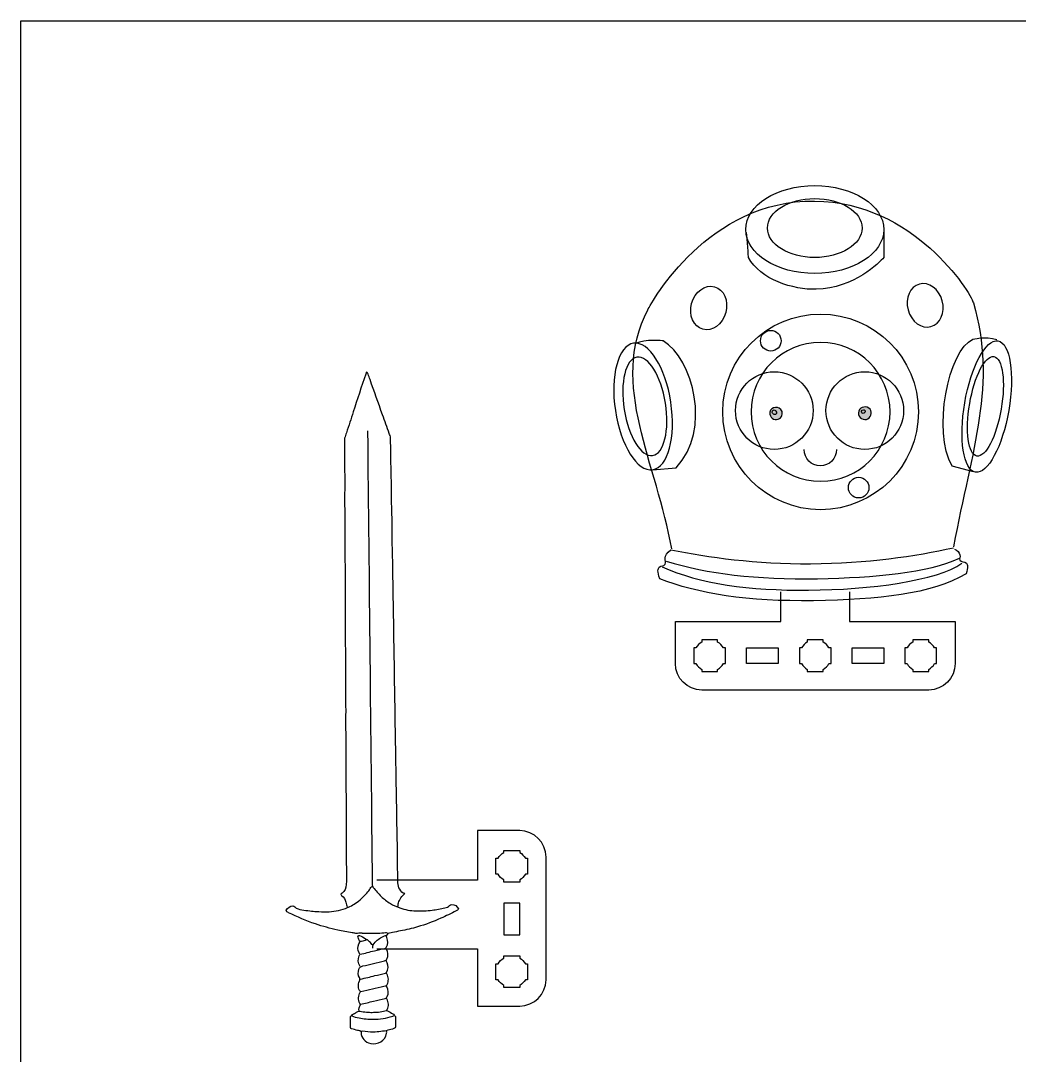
# Model space of a CAD drawing. Extents: x 0 to 879, y 0 to 842.
# Drawn here: x 0 to 536, y 286 to 842 of the extents above; entities that cross this region are included whole.
import ezdxf

# ---------------------------------------------------------------- set-up
doc = ezdxf.new("R2010")
doc.units = 0
doc.header["$MEASUREMENT"] = 0
doc.layers.add('LAYER_1', color=7, linetype='CONTINUOUS')

msp = doc.modelspace()

# ---------------------------------------------------------------- hatches: boundary and pattern name
at = {"layer": 'LAYER_1'}
h = msp.add_hatch(color=250, dxfattribs=at)
h.dxf.hatch_style = 2
edge = h.paths.add_edge_path()
edge.add_spline(control_points=[(407.66, 628.2), (405.59, 626.72), (402.82, 628.18), (402.41, 630.6), (401.88, 633.73), (406.27, 635.47), (408.29, 633.13), (409.5, 631.72), (409.19, 629.29), (407.66, 628.2)], knot_values=[0, 0, 0, 0, 1, 1, 1, 2, 2, 2, 3, 3, 3, 3], degree=3, periodic=0)
edge.add_line((407.66, 628.2), (407.66, 628.2))
h = msp.add_hatch(color=250, dxfattribs=at)
h.dxf.hatch_style = 2
edge = h.paths.add_edge_path()
edge.add_spline(control_points=[(456.61, 630), (456.25, 628.92), (455.43, 628), (454.32, 627.7), (451.9, 627.06), (449.2, 629.71), (450.13, 632.19), (450.89, 634.72), (454.65, 635.19), (456.19, 633.22), (456.89, 632.31), (456.98, 631.08), (456.61, 630)], knot_values=[0, 0, 0, 0, 1, 1, 1, 2, 2, 2, 3, 3, 3, 4, 4, 4, 4], degree=3, periodic=0)
edge.add_line((456.61, 630), (456.61, 630))

# ---------------------------------------------------------------- linework, layer by layer
msp.add_lwpolyline([(0, 841.89), (878.58, 841.89), (878.58, 0), (0, 0), (0, 841.89)], dxfattribs=at)
at = {"layer": 'LAYER_1', "color": 7}
for points in [[(389.92, 505.05), (406.92, 505.05), (406.92, 496.54), (389.92, 496.54), (389.92, 505.05)], [(446.61, 505.05), (463.62, 505.05), (463.62, 496.54), (446.61, 496.54), (446.61, 505.05)], [(259.51, 350.89), (268.01, 350.89), (268.01, 367.9), (259.51, 367.9), (259.51, 350.89)]]:
    msp.add_lwpolyline(points, dxfattribs=at)
at = {"layer": 'LAYER_1'}
for points, knots in [([(463.57, 729.73), (463.57, 742.77), (446.98, 753.34), (426.52, 753.34), (406.05, 753.34), (389.47, 742.77), (389.47, 729.73), (389.47, 716.69), (406.05, 706.12), (426.52, 706.12), (446.98, 706.12), (463.57, 716.69), (463.57, 729.73)], [0, 0, 0, 0, 1, 1, 1, 2, 2, 2, 3, 3, 3, 4, 4, 4, 4]), ([(451.91, 730.54), (451.91, 739.28), (440.54, 746.37), (426.52, 746.37), (412.5, 746.37), (401.13, 739.28), (401.13, 730.54), (401.13, 721.79), (412.5, 714.7), (426.52, 714.7), (440.54, 714.7), (451.91, 721.79), (451.91, 730.54)], [0, 0, 0, 0, 1, 1, 1, 2, 2, 2, 3, 3, 3, 4, 4, 4, 4]), ([(463.57, 729.73), (463.57, 729.73), (463.57, 714.7), (463.57, 714.7), (461.35, 711.96), (447.77, 698.22), (427.31, 697.62), (415.15, 697.27), (397.08, 702.81), (390.87, 714.75), (390.87, 714.75), (390.3, 724.75), (389.92, 728.21)], [0, 0, 0, 0, 1, 1, 1, 2, 2, 2, 3, 3, 3, 4, 4, 4, 4]), ([(378.68, 685.08), (380.4, 691.39), (377.69, 697.62), (372.64, 699), (367.59, 700.37), (362.1, 696.36), (360.38, 690.05), (358.67, 683.73), (361.37, 677.5), (366.43, 676.13), (371.48, 674.75), (376.97, 678.76), (378.68, 685.08)], [0, 0, 0, 0, 1, 1, 1, 2, 2, 2, 3, 3, 3, 4, 4, 4, 4]), ([(476.65, 686.51), (474.94, 692.82), (477.64, 699.05), (482.7, 700.43), (487.75, 701.8), (493.24, 697.79), (494.95, 691.48), (496.67, 685.16), (493.96, 678.93), (488.91, 677.56), (483.86, 676.18), (478.37, 680.19), (476.65, 686.51)], [0, 0, 0, 0, 1, 1, 1, 2, 2, 2, 3, 3, 3, 4, 4, 4, 4]), ([(429.63, 684.34), (400.61, 684.34), (377.09, 660.81), (377.09, 631.79), (377.09, 602.77), (400.61, 579.25), (429.63, 579.25), (458.66, 579.25), (482.18, 602.77), (482.18, 631.79), (482.18, 660.81), (458.66, 684.34), (429.63, 684.34)], [0, 0, 0, 0, 1, 1, 1, 2, 2, 2, 3, 3, 3, 4, 4, 4, 4]), ([(511.74, 599.57), (511.74, 599.57), (500.29, 602.64), (500.29, 602.64), (489.38, 621.06), (498.43, 665.15), (511.38, 670.79), (511.38, 670.79), (518.08, 672.65), (524.26, 670.61)], [0, 0, 0, 0, 1, 1, 1, 2, 2, 2, 3, 3, 3, 3]), ([(349.2, 636.93), (352.04, 618.17), (347.66, 601.96), (339.43, 600.72), (331.2, 599.47), (322.23, 613.67), (319.4, 632.43), (316.56, 651.19), (320.94, 667.41), (329.17, 668.65), (337.4, 669.89), (346.37, 655.69), (349.2, 636.93)], [0, 0, 0, 0, 1, 1, 1, 2, 2, 2, 3, 3, 3, 4, 4, 4, 4]), ([(339.43, 600.72), (339.43, 600.72), (352.09, 601.74), (352.09, 601.74), (371.32, 622.14), (361.04, 660.24), (345.05, 669.95), (345.05, 669.95), (335.67, 670.95), (330.09, 668.55)], [0, 0, 0, 0, 1, 1, 1, 2, 2, 2, 3, 3, 3, 3]), ([(429.63, 594.48), (409.03, 594.48), (392.32, 611.19), (392.32, 631.79), (392.32, 652.4), (409.03, 669.11), (429.63, 669.11), (450.24, 669.11), (466.95, 652.4), (466.95, 631.79), (466.95, 611.19), (450.24, 594.48), (429.63, 594.48)], [0, 0, 0, 0, 1, 1, 1, 2, 2, 2, 3, 3, 3, 4, 4, 4, 4]), ([(507.05, 636.65), (503.71, 617.18), (506.3, 600.48), (512.83, 599.37), (519.36, 598.25), (527.36, 613.12), (530.7, 632.6), (534.04, 652.07), (531.45, 668.77), (524.92, 669.89), (518.39, 671.01), (510.39, 656.13), (507.05, 636.65)], [0, 0, 0, 0, 1, 1, 1, 2, 2, 2, 3, 3, 3, 4, 4, 4, 4]), ([(324.15, 632.99), (321.83, 647.58), (324.91, 660.2), (331.03, 661.17), (337.14, 662.14), (343.98, 651.1), (346.3, 636.51), (348.62, 621.92), (345.55, 609.31), (339.43, 608.33), (333.31, 607.36), (326.47, 618.4), (324.15, 632.99)], [0, 0, 0, 0, 1, 1, 1, 2, 2, 2, 3, 3, 3, 4, 4, 4, 4]), ([(509.72, 636.2), (507.19, 621.45), (508.93, 608.84), (513.6, 608.04), (518.27, 607.23), (524.11, 618.54), (526.64, 633.3), (529.17, 648.05), (527.43, 660.65), (522.76, 661.46), (518.08, 662.26), (512.25, 650.95), (509.72, 636.2)], [0, 0, 0, 0, 1, 1, 1, 2, 2, 2, 3, 3, 3, 4, 4, 4, 4]), ([(202.62, 366.09), (202.9, 366.72), (202.71, 367.41), (202.87, 368.06), (203.3, 369.8), (204.85, 371.93), (206.36, 373.04), (205, 373.12), (204.27, 374.27), (203.56, 375.35), (202.89, 376.38), (202.65, 377.59), (202.64, 378.82), (202.62, 381.29), (202.57, 383.76), (202.48, 386.23), (202.24, 393.33), (202.4, 400.43), (202.16, 407.52), (201.89, 415.64), (202.02, 423.76), (201.76, 431.87), (201.53, 439.21), (201.61, 446.56), (201.4, 453.9), (201.15, 462.74), (201.21, 471.58), (200.96, 480.42), (200.75, 487.76), (200.81, 495.11), (200.6, 502.45), (200.35, 511.29), (200.41, 520.14), (200.16, 528.97), (199.95, 536.39), (200.02, 543.8), (199.8, 551.22), (199.54, 559.98), (199.62, 568.76), (199.37, 577.53), (199.15, 584.94), (199.21, 592.35), (199.01, 599.77), (198.84, 605.75), (198.75, 611.73), (198.68, 617.72), (198.67, 618.62), (198.21, 619.42), (197.92, 620.25), (196.76, 623.59), (195.53, 626.91), (194.34, 630.25), (192.11, 636.52), (189.9, 642.8), (187.67, 649.08), (187.33, 650.05), (186.96, 651.01), (186.63, 651.98), (186.46, 652.49), (186.27, 652.96), (185.64, 653.16), (185.55, 652.79), (185.43, 652.4), (185.3, 652.02), (182.98, 645.3), (180.83, 638.52), (178.63, 631.76), (177.41, 628.03), (176.24, 624.3), (174.97, 620.59), (174.63, 619.6), (174.24, 618.61), (174.01, 617.6), (173.72, 616.35), (173.88, 615.03), (173.89, 613.75), (173.92, 604.96), (174.09, 596.16), (174.01, 587.37), (173.95, 580.02), (174.17, 572.68), (174.11, 565.34), (174.05, 556.55), (174.3, 547.75), (174.23, 538.95), (174.17, 531.61), (174.38, 524.27), (174.33, 516.93), (174.26, 508.13), (174.51, 499.34), (174.44, 490.54), (174.38, 483.2), (174.6, 475.86), (174.54, 468.52), (174.47, 459.82), (174.73, 451.12), (174.65, 442.42), (174.59, 434.98), (174.8, 427.55), (174.76, 420.11), (174.71, 410.97), (174.96, 401.84), (174.87, 392.7), (174.81, 387.76), (175.15, 382.82), (174.87, 377.87), (174.76, 376), (174.11, 374.39), (172.6, 373.2), (171.87, 372.63), (171.82, 372.46), (172.4, 372.04), (173.64, 371.13), (174.26, 369.86), (174.7, 368.43), (174.98, 367.54), (174.95, 366.6), (175.29, 365.74)], [0, 0, 0, 0, 1, 1, 1, 2, 2, 2, 3, 3, 3, 4, 4, 4, 5, 5, 5, 6, 6, 6, 7, 7, 7, 8, 8, 8, 9, 9, 9, 10, 10, 10, 11, 11, 11, 12, 12, 12, 13, 13, 13, 14, 14, 14, 15, 15, 15, 16, 16, 16, 17, 17, 17, 18, 18, 18, 19, 19, 19, 20, 20, 20, 21, 21, 21, 22, 22, 22, 23, 23, 23, 24, 24, 24, 25, 25, 25, 26, 26, 26, 27, 27, 27, 28, 28, 28, 29, 29, 29, 30, 30, 30, 31, 31, 31, 32, 32, 32, 33, 33, 33, 34, 34, 34, 35, 35, 35, 36, 36, 36, 37, 37, 37, 38, 38, 38, 39, 39, 39, 39]), ([(407.66, 628.2), (405.59, 626.72), (402.82, 628.18), (402.41, 630.6), (401.88, 633.73), (406.27, 635.47), (408.29, 633.13), (409.5, 631.72), (409.19, 629.29), (407.66, 628.2)], [0, 0, 0, 0, 1, 1, 1, 2, 2, 2, 3, 3, 3, 3]), ([(456.61, 630), (456.25, 628.92), (455.43, 628), (454.32, 627.7), (451.9, 627.06), (449.2, 629.71), (450.13, 632.19), (450.89, 634.72), (454.65, 635.19), (456.19, 633.22), (456.89, 632.31), (456.98, 631.08), (456.61, 630)], [0, 0, 0, 0, 1, 1, 1, 2, 2, 2, 3, 3, 3, 4, 4, 4, 4]), ([(405.68, 632.09), (405.67, 632.14), (405.67, 632.18), (405.65, 632.23), (405.46, 632.68), (404.9, 632.89), (404.43, 632.76), (403.85, 632.61), (403.54, 631.98), (403.68, 631.42), (403.81, 630.86), (404.27, 630.57), (404.77, 630.39), (405.24, 630.22), (405.78, 630.53), (405.95, 630.96), (406.11, 631.36), (406, 631.81), (405.68, 632.09)], [0, 0, 0, 0, 1, 1, 1, 2, 2, 2, 3, 3, 3, 4, 4, 4, 5, 5, 5, 6, 6, 6, 6]), ([(452.68, 632.96), (452.13, 632.99), (451.75, 632.64), (451.57, 632.15), (451.47, 631.89), (451.57, 631.57), (451.76, 631.35), (451.91, 631.13), (452.17, 630.96), (452.42, 630.96), (452.77, 630.97), (453.02, 631.13), (453.21, 631.35), (453.21, 631.36), (453.22, 631.36), (453.22, 631.37), (453.34, 631.51), (453.44, 631.67), (453.52, 631.86), (453.74, 632.41), (453.18, 632.93), (452.68, 632.96)], [0, 0, 0, 0, 1, 1, 1, 2, 2, 2, 3, 3, 3, 4, 4, 4, 5, 5, 5, 6, 6, 6, 7, 7, 7, 7]), ([(501.54, 558.01), (503.04, 557.29), (504.21, 556.34), (504.49, 555.06), (504.77, 553.78), (503.98, 553), (504.49, 552.11), (505.17, 550.93), (506.97, 551.54), (507.98, 550.5), (508.62, 549.84), (509.09, 548.38), (507.75, 544.72), (489.23, 533.84), (460.75, 530.95), (425.88, 530.37), (390.81, 529.79), (363.17, 534.13), (343.24, 542.18), (341.85, 545.96), (342.21, 547.6), (342.97, 548.35), (343.93, 549.3), (345.48, 548.8), (346.19, 549.96), (346.8, 550.95), (345.98, 551.85), (346.19, 553.45), (346.33, 554.56), (346.98, 556.07), (349.27, 557.71), (369.34, 553.57), (394.79, 550.09), (424.27, 550.23), (454.58, 550.37), (480.62, 554.3), (501.01, 558.81)], [0, 0, 0, 0, 1, 1, 1, 2, 2, 2, 3, 3, 3, 4, 4, 4, 5, 5, 5, 6, 6, 6, 7, 7, 7, 8, 8, 8, 9, 9, 9, 10, 10, 10, 11, 11, 11, 12, 12, 12, 12])]:
    msp.add_open_spline(points, degree=3, knots=knots, dxfattribs=at)
at = {"layer": 'LAYER_1', "color": 250}
for points, knots in [([(463.57, 729.73), (463.57, 742.77), (446.98, 753.34), (426.52, 753.34), (406.05, 753.34), (389.47, 742.77), (389.47, 729.73), (389.47, 716.69), (406.05, 706.12), (426.52, 706.12), (446.98, 706.12), (463.57, 716.69), (463.57, 729.73)], [0, 0, 0, 0, 1, 1, 1, 2, 2, 2, 3, 3, 3, 4, 4, 4, 4]), ([(349.68, 558.28), (341.87, 603.35), (315.92, 647.15), (336.8, 686.53), (339.09, 690.86), (369.34, 745.69), (426.42, 745.02), (479.86, 744.4), (510, 696.24), (511.74, 690.29), (524.42, 646.82), (511.06, 612.48), (501.01, 559.35)], [0, 0, 0, 0, 1, 1, 1, 2, 2, 2, 3, 3, 3, 4, 4, 4, 4]), ([(451.91, 730.54), (451.91, 739.28), (440.54, 746.37), (426.52, 746.37), (412.5, 746.37), (401.13, 739.28), (401.13, 730.54), (401.13, 721.79), (412.5, 714.7), (426.52, 714.7), (440.54, 714.7), (451.91, 721.79), (451.91, 730.54)], [0, 0, 0, 0, 1, 1, 1, 2, 2, 2, 3, 3, 3, 4, 4, 4, 4]), ([(463.57, 729.73), (463.57, 729.73), (463.57, 714.7), (463.57, 714.7), (461.35, 711.96), (447.77, 698.22), (427.31, 697.62), (415.15, 697.27), (397.08, 702.81), (390.87, 714.75), (390.87, 714.75), (390.3, 724.75), (389.92, 728.21)], [0, 0, 0, 0, 1, 1, 1, 2, 2, 2, 3, 3, 3, 4, 4, 4, 4]), ([(378.68, 685.08), (380.4, 691.39), (377.69, 697.62), (372.64, 699), (367.59, 700.37), (362.1, 696.36), (360.38, 690.05), (358.67, 683.73), (361.37, 677.5), (366.43, 676.13), (371.48, 674.75), (376.97, 678.76), (378.68, 685.08)], [0, 0, 0, 0, 1, 1, 1, 2, 2, 2, 3, 3, 3, 4, 4, 4, 4]), ([(476.65, 686.51), (474.94, 692.82), (477.64, 699.05), (482.7, 700.43), (487.75, 701.8), (493.24, 697.79), (494.95, 691.48), (496.67, 685.16), (493.96, 678.93), (488.91, 677.56), (483.86, 676.18), (478.37, 680.19), (476.65, 686.51)], [0, 0, 0, 0, 1, 1, 1, 2, 2, 2, 3, 3, 3, 4, 4, 4, 4]), ([(429.63, 684.34), (400.61, 684.34), (377.09, 660.81), (377.09, 631.79), (377.09, 602.77), (400.61, 579.25), (429.63, 579.25), (458.66, 579.25), (482.18, 602.77), (482.18, 631.79), (482.18, 660.81), (458.66, 684.34), (429.63, 684.34)], [0, 0, 0, 0, 1, 1, 1, 2, 2, 2, 3, 3, 3, 4, 4, 4, 4]), ([(408.44, 669.97), (408.44, 673.03), (405.96, 675.52), (402.9, 675.52), (399.84, 675.52), (397.35, 673.03), (397.35, 669.97), (397.35, 666.91), (399.84, 664.43), (402.9, 664.43), (405.96, 664.43), (408.44, 666.91), (408.44, 669.97)], [0, 0, 0, 0, 1, 1, 1, 2, 2, 2, 3, 3, 3, 4, 4, 4, 4]), ([(511.74, 599.57), (511.74, 599.57), (500.29, 602.64), (500.29, 602.64), (489.38, 621.06), (498.43, 665.15), (511.38, 670.79), (511.38, 670.79), (518.08, 672.65), (524.26, 670.61)], [0, 0, 0, 0, 1, 1, 1, 2, 2, 2, 3, 3, 3, 3]), ([(349.2, 636.93), (352.04, 618.17), (347.66, 601.96), (339.43, 600.72), (331.2, 599.47), (322.23, 613.67), (319.4, 632.43), (316.56, 651.19), (320.94, 667.41), (329.17, 668.65), (337.4, 669.89), (346.37, 655.69), (349.2, 636.93)], [0, 0, 0, 0, 1, 1, 1, 2, 2, 2, 3, 3, 3, 4, 4, 4, 4]), ([(339.43, 600.72), (339.43, 600.72), (352.09, 601.74), (352.09, 601.74), (371.32, 622.14), (361.04, 660.24), (345.05, 669.95), (345.05, 669.95), (335.67, 670.95), (330.09, 668.55)], [0, 0, 0, 0, 1, 1, 1, 2, 2, 2, 3, 3, 3, 3]), ([(466.95, 631.79), (466.95, 611.19), (450.24, 594.48), (429.63, 594.48), (409.03, 594.48), (392.32, 611.19), (392.32, 631.79), (392.32, 652.4), (409.03, 669.11), (429.63, 669.11), (450.24, 669.11), (466.95, 652.4), (466.95, 631.79)], [0, 0, 0, 0, 1, 1, 1, 2, 2, 2, 3, 3, 3, 4, 4, 4, 4]), ([(466.95, 631.79), (466.95, 611.19), (450.24, 594.48), (429.63, 594.48), (409.03, 594.48), (392.32, 611.19), (392.32, 631.79), (392.32, 652.4), (409.03, 669.11), (429.63, 669.11), (450.24, 669.11), (466.95, 652.4), (466.95, 631.79)], [0, 0, 0, 0, 1, 1, 1, 2, 2, 2, 3, 3, 3, 4, 4, 4, 4]), ([(429.63, 594.48), (409.03, 594.48), (392.32, 611.19), (392.32, 631.79), (392.32, 652.4), (409.03, 669.11), (429.63, 669.11), (450.24, 669.11), (466.95, 652.4), (466.95, 631.79), (466.95, 611.19), (450.24, 594.48), (429.63, 594.48)], [0, 0, 0, 0, 1, 1, 1, 2, 2, 2, 3, 3, 3, 4, 4, 4, 4]), ([(507.05, 636.65), (503.71, 617.18), (506.3, 600.48), (512.83, 599.37), (519.36, 598.25), (527.36, 613.12), (530.7, 632.6), (534.04, 652.07), (531.45, 668.77), (524.92, 669.89), (518.39, 671.01), (510.39, 656.13), (507.05, 636.65)], [0, 0, 0, 0, 1, 1, 1, 2, 2, 2, 3, 3, 3, 4, 4, 4, 4]), ([(324.15, 632.99), (321.83, 647.58), (324.91, 660.2), (331.03, 661.17), (337.14, 662.14), (343.98, 651.1), (346.3, 636.51), (348.62, 621.92), (345.55, 609.31), (339.43, 608.33), (333.31, 607.36), (326.47, 618.4), (324.15, 632.99)], [0, 0, 0, 0, 1, 1, 1, 2, 2, 2, 3, 3, 3, 4, 4, 4, 4]), ([(509.72, 636.2), (507.19, 621.45), (508.93, 608.84), (513.6, 608.04), (518.27, 607.23), (524.11, 618.54), (526.64, 633.3), (529.17, 648.05), (527.43, 660.65), (522.76, 661.46), (518.08, 662.26), (512.25, 650.95), (509.72, 636.2)], [0, 0, 0, 0, 1, 1, 1, 2, 2, 2, 3, 3, 3, 4, 4, 4, 4]), ([(202.62, 366.09), (202.9, 366.72), (202.71, 367.41), (202.87, 368.06), (203.3, 369.8), (204.85, 371.93), (206.36, 373.04), (205, 373.12), (204.27, 374.27), (203.56, 375.35), (202.89, 376.38), (202.65, 377.59), (202.64, 378.82), (202.62, 381.29), (202.57, 383.76), (202.48, 386.23), (202.24, 393.33), (202.4, 400.43), (202.16, 407.52), (201.89, 415.64), (202.02, 423.76), (201.76, 431.87), (201.53, 439.21), (201.61, 446.56), (201.4, 453.9), (201.15, 462.74), (201.21, 471.58), (200.96, 480.42), (200.75, 487.76), (200.81, 495.11), (200.6, 502.45), (200.35, 511.29), (200.41, 520.14), (200.16, 528.97), (199.95, 536.39), (200.02, 543.8), (199.8, 551.22), (199.54, 559.98), (199.62, 568.76), (199.37, 577.53), (199.15, 584.94), (199.21, 592.35), (199.01, 599.77), (198.84, 605.75), (198.75, 611.73), (198.68, 617.72), (198.67, 618.62), (198.21, 619.42), (197.92, 620.25), (196.76, 623.59), (195.53, 626.91), (194.34, 630.25), (192.11, 636.52), (189.9, 642.8), (187.67, 649.08), (187.33, 650.05), (186.96, 651.01), (186.63, 651.98), (186.46, 652.49), (186.27, 652.96), (185.64, 653.16), (185.55, 652.79), (185.43, 652.4), (185.3, 652.02), (182.98, 645.3), (180.83, 638.52), (178.63, 631.76), (177.41, 628.03), (176.24, 624.3), (174.97, 620.59), (174.63, 619.6), (174.24, 618.61), (174.01, 617.6), (173.72, 616.35), (173.88, 615.03), (173.89, 613.75), (173.92, 604.96), (174.09, 596.16), (174.01, 587.37), (173.95, 580.02), (174.17, 572.68), (174.11, 565.34), (174.05, 556.55), (174.3, 547.75), (174.23, 538.95), (174.17, 531.61), (174.38, 524.27), (174.33, 516.93), (174.26, 508.13), (174.51, 499.34), (174.44, 490.54), (174.38, 483.2), (174.6, 475.86), (174.54, 468.52), (174.47, 459.82), (174.73, 451.12), (174.65, 442.42), (174.59, 434.98), (174.8, 427.55), (174.76, 420.11), (174.71, 410.97), (174.96, 401.84), (174.87, 392.7), (174.81, 387.76), (175.15, 382.82), (174.87, 377.87), (174.76, 376), (174.11, 374.39), (172.6, 373.2), (171.87, 372.63), (171.82, 372.46), (172.4, 372.04), (173.64, 371.13), (174.26, 369.86), (174.7, 368.43), (174.98, 367.54), (174.95, 366.6), (175.29, 365.74)], [0, 0, 0, 0, 1, 1, 1, 2, 2, 2, 3, 3, 3, 4, 4, 4, 5, 5, 5, 6, 6, 6, 7, 7, 7, 8, 8, 8, 9, 9, 9, 10, 10, 10, 11, 11, 11, 12, 12, 12, 13, 13, 13, 14, 14, 14, 15, 15, 15, 16, 16, 16, 17, 17, 17, 18, 18, 18, 19, 19, 19, 20, 20, 20, 21, 21, 21, 22, 22, 22, 23, 23, 23, 24, 24, 24, 25, 25, 25, 26, 26, 26, 27, 27, 27, 28, 28, 28, 29, 29, 29, 30, 30, 30, 31, 31, 31, 32, 32, 32, 33, 33, 33, 34, 34, 34, 35, 35, 35, 36, 36, 36, 37, 37, 37, 38, 38, 38, 39, 39, 39, 39]), ([(407.66, 628.2), (405.59, 626.72), (402.82, 628.18), (402.41, 630.6), (401.88, 633.73), (406.27, 635.47), (408.29, 633.13), (409.5, 631.72), (409.19, 629.29), (407.66, 628.2)], [0, 0, 0, 0, 1, 1, 1, 2, 2, 2, 3, 3, 3, 3]), ([(456.61, 630), (456.25, 628.92), (455.43, 628), (454.32, 627.7), (451.9, 627.06), (449.2, 629.71), (450.13, 632.19), (450.89, 634.72), (454.65, 635.19), (456.19, 633.22), (456.89, 632.31), (456.98, 631.08), (456.61, 630)], [0, 0, 0, 0, 1, 1, 1, 2, 2, 2, 3, 3, 3, 4, 4, 4, 4]), ([(186.29, 621.51), (187.14, 540.35), (187.98, 459.18), (188.82, 378.02), (188.83, 377.38), (188.96, 376.89), (189.39, 376.33), (190.7, 374.62), (192.07, 373.01), (193.62, 371.52), (195.13, 370.06), (196.82, 368.85), (198.59, 367.7), (200.15, 366.69), (201.89, 366.07), (203.59, 365.41), (206.37, 364.33), (209.34, 363.88), (212.31, 363.75), (215.2, 363.62), (218.09, 363.72), (220.96, 364.12), (223.27, 364.43), (225.56, 364.87), (227.85, 365.34), (228.82, 365.54), (229.75, 365.82), (230.39, 366.67), (230.67, 367.05), (231.09, 367.1), (231.54, 367.13), (233.21, 367.22), (234.38, 366.29), (235.21, 364.86), (234.95, 364.29), (234.41, 364.07), (233.9, 363.8), (231.21, 362.36), (228.46, 361.03), (225.67, 359.77), (221.61, 357.95), (217.45, 356.43), (213.2, 355.17), (210.17, 354.28), (207.11, 353.54), (203.99, 353.01), (202.58, 352.77), (201.19, 352.41), (199.78, 352.14), (198.69, 351.94), (197.59, 351.33), (196.44, 351.92), (196.32, 351.98), (196.15, 351.95), (196.01, 351.92), (194.64, 351.61), (193.24, 351.74), (191.86, 351.62), (189.16, 351.41), (186.44, 351.6), (183.72, 351.65), (183.6, 351.66), (183.48, 351.69), (183.36, 351.7), (182.56, 351.82), (181.74, 351.92), (180.97, 351.61), (180.62, 351.47), (180.33, 351.54), (180.02, 351.61), (179.39, 351.75), (178.76, 351.9), (178.12, 352.03), (175.51, 352.54), (172.87, 352.92), (170.26, 353.47), (166.2, 354.32), (162.22, 355.42), (158.3, 356.75), (153.34, 358.43), (148.55, 360.51), (143.84, 362.79), (143.25, 363.08), (142.7, 363.4), (142.59, 364.14), (143.48, 365.47), (144.59, 366.34), (146.13, 366.38), (146.54, 366.39), (146.99, 366.31), (147.21, 366.01), (148.18, 364.71), (149.64, 364.65), (151.02, 364.4), (152.43, 364.14), (153.84, 363.9), (155.25, 363.75), (156.43, 363.61), (157.62, 363.49), (158.81, 363.43), (160.65, 363.33), (162.5, 363.14), (164.34, 363.23), (167.78, 363.41), (171.19, 363.86), (174.41, 365.1), (176.61, 365.95), (178.73, 366.97), (180.65, 368.4), (182.87, 370.04), (184.83, 371.92), (186.54, 374.07), (187.1, 374.78), (187.64, 375.5), (188.13, 376.26), (188.29, 376.5), (188.46, 376.83), (188.84, 376.85)], [0, 0, 0, 0, 1, 1, 1, 2, 2, 2, 3, 3, 3, 4, 4, 4, 5, 5, 5, 6, 6, 6, 7, 7, 7, 8, 8, 8, 9, 9, 9, 10, 10, 10, 11, 11, 11, 12, 12, 12, 13, 13, 13, 14, 14, 14, 15, 15, 15, 16, 16, 16, 17, 17, 17, 18, 18, 18, 19, 19, 19, 20, 20, 20, 21, 21, 21, 22, 22, 22, 23, 23, 23, 24, 24, 24, 25, 25, 25, 26, 26, 26, 27, 27, 27, 28, 28, 28, 29, 29, 29, 30, 30, 30, 31, 31, 31, 32, 32, 32, 33, 33, 33, 34, 34, 34, 35, 35, 35, 36, 36, 36, 37, 37, 37, 38, 38, 38, 39, 39, 39, 39]), ([(455.63, 591.09), (455.63, 594.15), (453.15, 596.63), (450.09, 596.63), (447.03, 596.63), (444.55, 594.15), (444.55, 591.09), (444.55, 588.03), (447.03, 585.55), (450.09, 585.55), (453.15, 585.55), (455.63, 588.03), (455.63, 591.09)], [0, 0, 0, 0, 1, 1, 1, 2, 2, 2, 3, 3, 3, 4, 4, 4, 4]), ([(501.54, 558.01), (503.04, 557.29), (504.21, 556.34), (504.49, 555.06), (504.77, 553.78), (503.98, 553), (504.49, 552.11), (505.17, 550.93), (506.97, 551.54), (507.98, 550.5), (508.62, 549.84), (509.09, 548.38), (507.75, 544.72), (489.23, 533.84), (460.75, 530.95), (425.88, 530.37), (390.81, 529.79), (363.17, 534.13), (343.24, 542.18), (341.85, 545.96), (342.21, 547.6), (342.97, 548.35), (343.93, 549.3), (345.48, 548.8), (346.19, 549.96), (346.8, 550.95), (345.98, 551.85), (346.19, 553.45), (346.33, 554.56), (346.98, 556.07), (349.27, 557.71), (369.34, 553.57), (394.79, 550.09), (424.27, 550.23), (454.58, 550.37), (480.62, 554.3), (501.01, 558.81)], [0, 0, 0, 0, 1, 1, 1, 2, 2, 2, 3, 3, 3, 4, 4, 4, 5, 5, 5, 6, 6, 6, 7, 7, 7, 8, 8, 8, 9, 9, 9, 10, 10, 10, 11, 11, 11, 12, 12, 12, 12]), ([(344.58, 548.62), (364.43, 539.36), (391.32, 535.78), (423.19, 536.01), (456.43, 536.24), (492.42, 541.1), (505.57, 550.5)], [0, 0, 0, 0, 1, 1, 1, 2, 2, 2, 2]), ([(346.73, 551.57), (369, 544.86), (394.82, 541.58), (428.02, 542.18), (458.94, 542.74), (487.32, 545.4), (504.23, 553.18)], [0, 0, 0, 0, 1, 1, 1, 2, 2, 2, 2]), ([(191.23, 343.32), (191.23, 343.32), (245.33, 343.32), (245.33, 343.32), (245.33, 343.32), (245.33, 312.63), (245.33, 312.63), (245.33, 312.63), (268.01, 312.63), (268.01, 312.63), (275.84, 312.63), (282.18, 318.98), (282.18, 326.8), (282.18, 326.8), (282.18, 392.69), (282.18, 392.69), (282.18, 400.52), (275.84, 406.87), (268.01, 406.87), (268.01, 406.87), (245.33, 406.87), (245.33, 406.87), (245.33, 406.87), (245.33, 380.17), (245.33, 380.17), (245.33, 380.17), (191.23, 380.17), (191.23, 380.17)], [0, 0, 0, 0, 1, 1, 1, 2, 2, 2, 3, 3, 3, 4, 4, 4, 5, 5, 5, 6, 6, 6, 7, 7, 7, 8, 8, 8, 9, 9, 9, 9]), ([(182.31, 333.9), (180.94, 335.68), (180.96, 337.62), (181.85, 339.55), (182.15, 340.21), (182.19, 340.62), (181.82, 341.25), (180.9, 342.79), (181.02, 344.42), (181.68, 346.03), (181.83, 346.41), (182.04, 346.77), (182.24, 347.18), (181.75, 347.91), (181.38, 348.74), (181.19, 349.66), (181.04, 350.44), (181.27, 350.7), (181.99, 350.46), (183.14, 350.08), (184.23, 349.56), (185.2, 348.83), (185.76, 348.4), (185.73, 348.14), (185.07, 347.89), (184.16, 347.55), (183.22, 347.31), (182.24, 347.27)], [0, 0, 0, 0, 1, 1, 1, 2, 2, 2, 3, 3, 3, 4, 4, 4, 5, 5, 5, 6, 6, 6, 7, 7, 7, 8, 8, 8, 9, 9, 9, 9]), ([(182.31, 340.51), (184.91, 340.96), (187.43, 341.75), (190, 342.33), (191.89, 342.75), (193.74, 343.33), (195.66, 343.64), (195.93, 343.69), (196.13, 343.84), (196.33, 344.13), (197.45, 345.86), (197.34, 347.64), (196.67, 349.45), (196.54, 349.79), (196.37, 350.13), (196.24, 350.47)], [0, 0, 0, 0, 1, 1, 1, 2, 2, 2, 3, 3, 3, 4, 4, 4, 5, 5, 5, 5]), ([(189.19, 343.71), (188.85, 345.06), (189.58, 346.01), (190.39, 346.92), (191.77, 348.46), (193.49, 349.52), (195.38, 350.3), (196.12, 350.61), (196.91, 350.78), (197.32, 351.57)], [0, 0, 0, 0, 1, 1, 1, 2, 2, 2, 3, 3, 3, 3]), ([(189.1, 345.38), (188.39, 345.82), (188.05, 346.6), (187.41, 347.12), (186.86, 347.56), (186.46, 348.21), (185.65, 348.25)], [0, 0, 0, 0, 1, 1, 1, 2, 2, 2, 2]), ([(182.45, 320.38), (181.09, 322.19), (181.07, 324.13), (181.97, 326.11), (182.28, 326.77), (182.34, 327.19), (181.91, 327.89), (181.06, 329.27), (181.19, 330.82), (181.65, 332.37), (181.98, 333.47), (182.62, 333.92), (183.75, 334.17), (187.63, 335.04), (191.51, 335.95), (195.37, 336.9), (196.05, 337.07), (196.39, 337.31), (196.67, 337.9), (197.59, 339.82), (197.39, 341.64), (196.32, 343.43), (196.26, 343.53), (196.1, 343.61), (196.16, 343.78)], [0, 0, 0, 0, 1, 1, 1, 2, 2, 2, 3, 3, 3, 4, 4, 4, 5, 5, 5, 6, 6, 6, 7, 7, 7, 8, 8, 8, 8]), ([(182.45, 327.14), (185.09, 327.63), (187.68, 328.33), (190.29, 328.96), (192.17, 329.41), (194.05, 329.84), (195.95, 330.25), (196.26, 330.31), (196.38, 330.48), (196.52, 330.7), (197.57, 332.39), (197.5, 334.15), (196.82, 335.94), (196.67, 336.32), (196.43, 336.66), (196.23, 337.02)], [0, 0, 0, 0, 1, 1, 1, 2, 2, 2, 3, 3, 3, 4, 4, 4, 5, 5, 5, 5]), ([(182.59, 313.62), (184.92, 314.02), (187.18, 314.71), (189.48, 315.23), (191.56, 315.71), (193.62, 316.31), (195.72, 316.74), (196.26, 316.85), (196.63, 317.15), (196.88, 317.69), (197.73, 319.47), (197.62, 321.21), (196.73, 322.92), (196.46, 323.43), (196.48, 323.73), (196.78, 324.25), (197.85, 326.14), (197.63, 328.05), (196.6, 329.9), (196.51, 330.05), (196.4, 330.19), (196.3, 330.34)], [0, 0, 0, 0, 1, 1, 1, 2, 2, 2, 3, 3, 3, 4, 4, 4, 5, 5, 5, 6, 6, 6, 7, 7, 7, 7]), ([(181.76, 310.12), (181.49, 311.14), (181.75, 312.09), (182.26, 312.95), (182.51, 313.38), (182.53, 313.63), (182.24, 314.06), (180.97, 316.02), (181.35, 318.21), (182.37, 320.16), (182.47, 320.34), (182.59, 320.35), (182.74, 320.38), (186.87, 321.3), (190.96, 322.37), (195.07, 323.34), (195.5, 323.44), (195.92, 323.62), (196.38, 323.58)], [0, 0, 0, 0, 1, 1, 1, 2, 2, 2, 3, 3, 3, 4, 4, 4, 5, 5, 5, 6, 6, 6, 6]), ([(196.73, 310.35), (196.75, 310.5), (196.74, 310.67), (196.8, 310.78), (197.98, 312.77), (197.64, 314.7), (196.59, 316.6), (196.53, 316.71), (196.49, 316.84), (196.44, 316.96)], [0, 0, 0, 0, 1, 1, 1, 2, 2, 2, 3, 3, 3, 3]), ([(182.75, 299.01), (182.25, 299.46), (181.59, 299.42), (180.99, 299.56), (179.89, 299.82), (178.8, 300.1), (177.71, 300.41), (177.29, 300.52), (177.11, 300.73), (177.11, 301.2), (177.13, 302.97), (177.09, 304.74), (177.07, 306.51), (177.07, 306.92), (177.06, 307.33), (177.57, 307.46), (177.66, 307.48), (177.79, 307.5), (177.86, 307.46), (179.01, 306.6), (180.41, 306.58), (181.73, 306.28), (184.22, 305.73), (186.75, 305.55), (189.29, 305.55), (192.88, 305.56), (196.39, 306.15), (199.81, 307.19), (200.1, 307.28), (200.34, 307.49), (200.59, 307.63), (201.27, 307.39), (201.38, 306.89), (201.37, 306.25), (201.34, 304.8), (201.38, 303.35), (201.4, 301.89), (201.41, 301.14), (201.13, 300.73), (200.39, 300.51), (199.36, 300.19), (198.32, 299.9), (197.28, 299.6), (196, 299.22), (194.67, 299.17), (193.36, 298.97), (192.06, 298.77), (190.74, 298.66), (189.44, 298.67), (187.44, 298.69), (185.44, 298.72), (183.47, 299.16), (183, 299.26), (182.8, 299), (182.82, 298.5), (182.94, 295.39), (184.98, 293.21), (187.98, 292.55), (191.72, 291.74), (195.85, 293.84), (196.51, 297.99), (196.58, 298.41), (196.65, 298.81), (196.56, 299.23)], [0, 0, 0, 0, 1, 1, 1, 2, 2, 2, 3, 3, 3, 4, 4, 4, 5, 5, 5, 6, 6, 6, 7, 7, 7, 8, 8, 8, 9, 9, 9, 10, 10, 10, 11, 11, 11, 12, 12, 12, 13, 13, 13, 14, 14, 14, 15, 15, 15, 16, 16, 16, 17, 17, 17, 18, 18, 18, 19, 19, 19, 20, 20, 20, 21, 21, 21, 21]), ([(177.86, 307.54), (178.27, 308.39), (179.22, 308.5), (179.88, 309.01), (180.03, 309.13), (180.24, 309.17), (180.39, 309.3), (181.2, 310.04), (182.16, 309.99), (183.14, 309.77), (184.32, 309.5), (185.51, 309.44), (186.71, 309.34), (187.63, 309.27), (188.55, 309.22), (189.47, 309.27), (191.85, 309.39), (194.23, 309.5), (196.51, 310.27), (196.67, 310.32), (196.81, 310.23), (196.96, 310.14), (197.95, 309.58), (198.95, 309.04), (199.95, 308.49), (200.27, 308.32), (200.63, 308.16), (200.61, 307.7)], [0, 0, 0, 0, 1, 1, 1, 2, 2, 2, 3, 3, 3, 4, 4, 4, 5, 5, 5, 6, 6, 6, 7, 7, 7, 8, 8, 8, 9, 9, 9, 9])]:
    msp.add_open_spline(points, degree=3, knots=knots, dxfattribs=at)
at = {"layer": 'LAYER_1', "color": 7}
for points, knots in [([(425.63, 632.46), (425.63, 643.98), (416.29, 653.32), (404.77, 653.32), (393.26, 653.32), (383.92, 643.98), (383.92, 632.46), (383.92, 620.95), (393.26, 611.61), (404.77, 611.61), (416.29, 611.61), (425.63, 620.95), (425.63, 632.46)], [0, 0, 0, 0, 1, 1, 1, 2, 2, 2, 3, 3, 3, 4, 4, 4, 4]), ([(474.23, 632.46), (474.23, 643.98), (464.9, 653.32), (453.38, 653.32), (441.87, 653.32), (432.53, 643.98), (432.53, 632.46), (432.53, 620.95), (441.87, 611.61), (453.38, 611.61), (464.9, 611.61), (474.23, 620.95), (474.23, 632.46)], [0, 0, 0, 0, 1, 1, 1, 2, 2, 2, 3, 3, 3, 4, 4, 4, 4]), ([(438.21, 611.55), (438.21, 611.55), (438.21, 611.55), (438.21, 611.55), (438.21, 606.73), (434.3, 602.82), (429.48, 602.82), (429.48, 602.82), (429.49, 602.82), (429.49, 602.82), (424.67, 602.82), (420.76, 606.73), (420.76, 611.55)], [0, 0, 0, 0, 1, 1, 1, 2, 2, 2, 3, 3, 3, 4, 4, 4, 4]), ([(445.19, 535.2), (445.19, 535.2), (445.19, 519.22), (445.19, 519.22), (445.19, 519.22), (501.88, 519.22), (501.88, 519.22), (501.88, 519.22), (501.88, 496.54), (501.88, 496.54), (501.88, 488.72), (495.54, 482.37), (487.71, 482.37), (487.71, 482.37), (365.82, 482.37), (365.82, 482.37), (358, 482.37), (351.65, 488.72), (351.65, 496.54), (351.65, 496.54), (351.65, 519.22), (351.65, 519.22), (351.65, 519.22), (408.34, 519.22), (408.34, 519.22), (408.34, 519.22), (408.34, 535.2), (408.34, 535.2)], [0, 0, 0, 0, 1, 1, 1, 2, 2, 2, 3, 3, 3, 4, 4, 4, 5, 5, 5, 6, 6, 6, 7, 7, 7, 8, 8, 8, 9, 9, 9, 9]), ([(361.57, 505.05), (361.57, 505.05), (362.71, 505.05), (362.71, 505.05), (363.45, 506.34), (364.53, 507.42), (365.82, 508.16), (365.82, 508.16), (365.82, 509.3), (365.82, 509.3), (365.82, 509.3), (370.07, 509.3), (370.07, 509.3), (370.07, 509.3), (374.33, 509.3), (374.33, 509.3), (374.33, 509.3), (374.33, 508.16), (374.33, 508.16), (375.62, 507.42), (376.69, 506.34), (377.44, 505.05), (377.44, 505.05), (378.58, 505.05), (378.58, 505.05), (378.58, 505.05), (378.58, 500.8), (378.58, 500.8), (378.58, 500.8), (378.58, 496.54), (378.58, 496.54), (378.58, 496.54), (377.44, 496.54), (377.44, 496.54), (376.69, 495.25), (375.62, 494.18), (374.33, 493.43), (374.33, 493.43), (374.33, 492.29), (374.33, 492.29), (374.33, 492.29), (370.07, 492.29), (370.07, 492.29), (370.07, 492.29), (365.82, 492.29), (365.82, 492.29), (365.82, 492.29), (365.82, 493.43), (365.82, 493.43), (364.53, 494.18), (363.45, 495.25), (362.71, 496.54), (362.71, 496.54), (361.57, 496.54), (361.57, 496.54), (361.57, 496.54), (361.57, 500.8), (361.57, 500.8), (361.57, 500.8), (361.57, 505.05), (361.57, 505.05)], [0, 0, 0, 0, 1, 1, 1, 2, 2, 2, 3, 3, 3, 4, 4, 4, 5, 5, 5, 6, 6, 6, 7, 7, 7, 8, 8, 8, 9, 9, 9, 10, 10, 10, 11, 11, 11, 12, 12, 12, 13, 13, 13, 14, 14, 14, 15, 15, 15, 16, 16, 16, 17, 17, 17, 18, 18, 18, 19, 19, 19, 20, 20, 20, 20]), ([(418.26, 505.05), (418.26, 505.05), (419.4, 505.05), (419.4, 505.05), (420.15, 506.34), (421.22, 507.42), (422.51, 508.16), (422.51, 508.16), (422.51, 509.3), (422.51, 509.3), (422.51, 509.3), (426.77, 509.3), (426.77, 509.3), (426.77, 509.3), (431.02, 509.3), (431.02, 509.3), (431.02, 509.3), (431.02, 508.16), (431.02, 508.16), (432.31, 507.42), (433.39, 506.34), (434.13, 505.05), (434.13, 505.05), (435.27, 505.05), (435.27, 505.05), (435.27, 505.05), (435.27, 500.8), (435.27, 500.8), (435.27, 500.8), (435.27, 496.54), (435.27, 496.54), (435.27, 496.54), (434.13, 496.54), (434.13, 496.54), (433.39, 495.25), (432.31, 494.18), (431.02, 493.43), (431.02, 493.43), (431.02, 492.29), (431.02, 492.29), (431.02, 492.29), (426.77, 492.29), (426.77, 492.29), (426.77, 492.29), (422.51, 492.29), (422.51, 492.29), (422.51, 492.29), (422.51, 493.43), (422.51, 493.43), (421.22, 494.18), (420.15, 495.25), (419.4, 496.54), (419.4, 496.54), (418.26, 496.54), (418.26, 496.54), (418.26, 496.54), (418.26, 500.8), (418.26, 500.8), (418.26, 500.8), (418.26, 505.05), (418.26, 505.05)], [0, 0, 0, 0, 1, 1, 1, 2, 2, 2, 3, 3, 3, 4, 4, 4, 5, 5, 5, 6, 6, 6, 7, 7, 7, 8, 8, 8, 9, 9, 9, 10, 10, 10, 11, 11, 11, 12, 12, 12, 13, 13, 13, 14, 14, 14, 15, 15, 15, 16, 16, 16, 17, 17, 17, 18, 18, 18, 19, 19, 19, 20, 20, 20, 20]), ([(474.96, 505.05), (474.96, 505.05), (476.09, 505.05), (476.09, 505.05), (476.84, 506.34), (477.92, 507.42), (479.21, 508.16), (479.21, 508.16), (479.21, 509.3), (479.21, 509.3), (479.21, 509.3), (483.46, 509.3), (483.46, 509.3), (483.46, 509.3), (487.71, 509.3), (487.71, 509.3), (487.71, 509.3), (487.71, 508.16), (487.71, 508.16), (489, 507.42), (490.08, 506.34), (490.83, 505.05), (490.83, 505.05), (491.96, 505.05), (491.96, 505.05), (491.96, 505.05), (491.96, 500.8), (491.96, 500.8), (491.96, 500.8), (491.96, 496.54), (491.96, 496.54), (491.96, 496.54), (490.83, 496.54), (490.83, 496.54), (490.08, 495.25), (489, 494.18), (487.71, 493.43), (487.71, 493.43), (487.71, 492.29), (487.71, 492.29), (487.71, 492.29), (483.46, 492.29), (483.46, 492.29), (483.46, 492.29), (479.21, 492.29), (479.21, 492.29), (479.21, 492.29), (479.21, 493.43), (479.21, 493.43), (477.92, 494.18), (476.84, 495.25), (476.09, 496.54), (476.09, 496.54), (474.96, 496.54), (474.96, 496.54), (474.96, 496.54), (474.96, 500.8), (474.96, 500.8), (474.96, 500.8), (474.96, 505.05), (474.96, 505.05)], [0, 0, 0, 0, 1, 1, 1, 2, 2, 2, 3, 3, 3, 4, 4, 4, 5, 5, 5, 6, 6, 6, 7, 7, 7, 8, 8, 8, 9, 9, 9, 10, 10, 10, 11, 11, 11, 12, 12, 12, 13, 13, 13, 14, 14, 14, 15, 15, 15, 16, 16, 16, 17, 17, 17, 18, 18, 18, 19, 19, 19, 20, 20, 20, 20]), ([(255.26, 383.49), (255.26, 383.49), (256.4, 383.49), (256.4, 383.49), (257.14, 382.2), (258.22, 381.13), (259.51, 380.38), (259.51, 380.38), (259.51, 379.24), (259.51, 379.24), (259.51, 379.24), (263.76, 379.24), (263.76, 379.24), (263.76, 379.24), (268.01, 379.24), (268.01, 379.24), (268.01, 379.24), (268.01, 380.38), (268.01, 380.38), (269.31, 381.13), (270.38, 382.2), (271.13, 383.49), (271.13, 383.49), (272.27, 383.49), (272.27, 383.49), (272.27, 383.49), (272.27, 387.74), (272.27, 387.74), (272.27, 387.74), (272.27, 392), (272.27, 392), (272.27, 392), (271.13, 392), (271.13, 392), (270.38, 393.29), (269.31, 394.36), (268.01, 395.11), (268.01, 395.11), (268.01, 396.25), (268.01, 396.25), (268.01, 396.25), (263.76, 396.25), (263.76, 396.25), (263.76, 396.25), (259.51, 396.25), (259.51, 396.25), (259.51, 396.25), (259.51, 395.11), (259.51, 395.11), (258.22, 394.36), (257.14, 393.29), (256.4, 392), (256.4, 392), (255.26, 392), (255.26, 392), (255.26, 392), (255.26, 387.74), (255.26, 387.74), (255.26, 387.74), (255.26, 383.49), (255.26, 383.49)], [0, 0, 0, 0, 1, 1, 1, 2, 2, 2, 3, 3, 3, 4, 4, 4, 5, 5, 5, 6, 6, 6, 7, 7, 7, 8, 8, 8, 9, 9, 9, 10, 10, 10, 11, 11, 11, 12, 12, 12, 13, 13, 13, 14, 14, 14, 15, 15, 15, 16, 16, 16, 17, 17, 17, 18, 18, 18, 19, 19, 19, 20, 20, 20, 20]), ([(255.26, 326.8), (255.26, 326.8), (256.4, 326.8), (256.4, 326.8), (257.14, 325.51), (258.22, 324.43), (259.51, 323.69), (259.51, 323.69), (259.51, 322.55), (259.51, 322.55), (259.51, 322.55), (263.76, 322.55), (263.76, 322.55), (263.76, 322.55), (268.01, 322.55), (268.01, 322.55), (268.01, 322.55), (268.01, 323.69), (268.01, 323.69), (269.31, 324.43), (270.38, 325.51), (271.13, 326.8), (271.13, 326.8), (272.27, 326.8), (272.27, 326.8), (272.27, 326.8), (272.27, 331.05), (272.27, 331.05), (272.27, 331.05), (272.27, 335.3), (272.27, 335.3), (272.27, 335.3), (271.13, 335.3), (271.13, 335.3), (270.38, 336.59), (269.31, 337.67), (268.01, 338.42), (268.01, 338.42), (268.01, 339.56), (268.01, 339.56), (268.01, 339.56), (263.76, 339.56), (263.76, 339.56), (263.76, 339.56), (259.51, 339.56), (259.51, 339.56), (259.51, 339.56), (259.51, 338.42), (259.51, 338.42), (258.22, 337.67), (257.14, 336.59), (256.4, 335.3), (256.4, 335.3), (255.26, 335.3), (255.26, 335.3), (255.26, 335.3), (255.26, 331.05), (255.26, 331.05), (255.26, 331.05), (255.26, 326.8), (255.26, 326.8)], [0, 0, 0, 0, 1, 1, 1, 2, 2, 2, 3, 3, 3, 4, 4, 4, 5, 5, 5, 6, 6, 6, 7, 7, 7, 8, 8, 8, 9, 9, 9, 10, 10, 10, 11, 11, 11, 12, 12, 12, 13, 13, 13, 14, 14, 14, 15, 15, 15, 16, 16, 16, 17, 17, 17, 18, 18, 18, 19, 19, 19, 20, 20, 20, 20])]:
    msp.add_open_spline(points, degree=3, knots=knots, dxfattribs=at)

doc.saveas('drawing.dxf')
